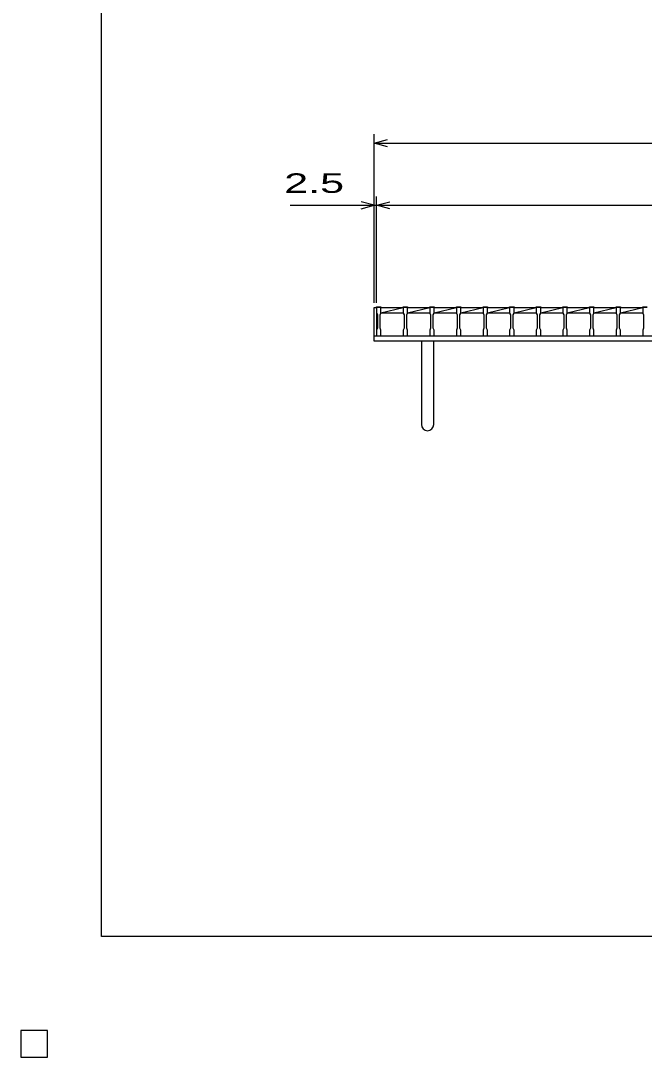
# Model space of a CAD drawing. Units: millimetres, scale not verified. Extents: x -1820 to 1731, y -1282 to 1054.
# Drawn here: x -1820 to -1117, y -1282 to -114 of the extents above; entities that cross this region are included whole.
import ezdxf
from ezdxf.enums import TextEntityAlignment as Align

# ---------------------------------------------------------------- set-up
doc = ezdxf.new("R2010")
doc.units = ezdxf.units.MM
doc.header["$LTSCALE"] = 10
for name, color, linetype, lineweight in [('0_2', 150, 'Continuous', 25), ('16', 3, 'Continuous', 25), ('19', 6, 'Continuous', 25), ('22', 4, 'Continuous', 25), ('24', 2, 'Continuous', 25), ('32', 4, 'Continuous', 25)]:
    doc.layers.add(name, color=color, linetype=linetype, lineweight=lineweight)
doc.styles.add('ベクトル', font='')
doc.styles.get('ベクトル').set_extended_font_data('ベクトル')

msp = doc.modelspace()

# ---------------------------------------------------------------- linework, layer by layer
at = {"layer": '0_2'}
for p, q in [((-1729, -1146.5), (-1729, 1053.5)), ((1731, -1146.5), (-1729, -1146.5)), ((-1790, -1252.5), (-1820, -1252.5)), ((-1820, -1252.5), (-1820, -1282.5)), ((-1790, -1252.5), (-1820, -1252.5)), ((-1820, -1252.5), (-1820, -1282.5)), ((-1790, -1252.5), (-1820, -1252.5)), ((-1820, -1252.5), (-1820, -1282.5)), ((-1790, -1252.5), (-1820, -1252.5)), ((-1820, -1252.5), (-1820, -1282.5)), ((-1790, -1252.5), (-1820, -1252.5)), ((-1820, -1252.5), (-1820, -1282.5)), ((-1790, -1282.5), (-1790, -1252.5)), ((-1790, -1282.5), (-1790, -1252.5)), ((-1790, -1282.5), (-1790, -1252.5)), ((-1790, -1282.5), (-1790, -1252.5)), ((-1790, -1282.5), (-1790, -1252.5)), ((-1820, -1282.5), (-1790, -1282.5)), ((-1820, -1282.5), (-1790, -1282.5)), ((-1820, -1282.5), (-1790, -1282.5)), ((-1820, -1282.5), (-1790, -1282.5)), ((-1820, -1282.5), (-1790, -1282.5))]:
    msp.add_line(p, q, dxfattribs=at)
at = {"layer": '16'}
for p, q in [((-1419, -437.5), (-1419, -436.8)), ((-1419, -436.8), (-1414, -436.8)), ((-1419, -437.5), (-1419, -444)), ((-1414, -437.5), (-1419, -437.5)), ((-1419, -437.5), (-1419, -469.5)), ((-1414, -436.8), (-1414, -437.5)), ((-1414, -444), (-1414, -437.5)), ((-1414, -437.5), (-1389, -437.5)), ((-1414, -443.5), (-1389, -437.5)), ((-1414, -443.5), (-1389, -443.5)), ((-1389, -437.5), (-1389, -436.8)), ((-1389, -436.8), (-1384, -436.8)), ((-1389, -437.5), (-1389, -444)), ((-1384, -437.5), (-1389, -437.5)), ((-1384, -436.8), (-1384, -437.5)), ((-1384, -444), (-1384, -437.5)), ((-1384, -437.5), (-1359, -437.5)), ((-1384, -443.5), (-1359, -437.5)), ((-1384, -443.5), (-1359, -443.5)), ((-1359, -437.5), (-1359, -436.8)), ((-1359, -436.8), (-1354, -436.8)), ((-1359, -437.5), (-1359, -444)), ((-1354, -437.5), (-1359, -437.5)), ((-1354, -436.8), (-1354, -437.5)), ((-1354, -444), (-1354, -437.5)), ((-1354, -437.5), (-1329, -437.5)), ((-1354, -443.5), (-1329, -437.5)), ((-1354, -443.5), (-1329, -443.5)), ((-1329, -437.5), (-1329, -436.8)), ((-1329, -436.8), (-1324, -436.8)), ((-1329, -437.5), (-1329, -444)), ((-1324, -437.5), (-1329, -437.5)), ((-1324, -436.8), (-1324, -437.5)), ((-1324, -444), (-1324, -437.5)), ((-1324, -437.5), (-1299, -437.5)), ((-1324, -443.5), (-1299, -437.5)), ((-1324, -443.5), (-1299, -443.5)), ((-1299, -437.5), (-1299, -436.8)), ((-1299, -436.8), (-1294, -436.8)), ((-1299, -437.5), (-1299, -444)), ((-1294, -437.5), (-1299, -437.5)), ((-1294, -436.8), (-1294, -437.5)), ((-1294, -444), (-1294, -437.5)), ((-1294, -437.5), (-1269, -437.5)), ((-1294, -443.5), (-1269, -437.5)), ((-1294, -443.5), (-1269, -443.5)), ((-1269, -437.5), (-1269, -436.8)), ((-1269, -436.8), (-1264, -436.8)), ((-1269, -437.5), (-1269, -444)), ((-1264, -437.5), (-1269, -437.5)), ((-1264, -436.8), (-1264, -437.5)), ((-1264, -444), (-1264, -437.5)), ((-1264, -437.5), (-1239, -437.5)), ((-1264, -443.5), (-1239, -437.5)), ((-1264, -443.5), (-1239, -443.5)), ((-1239, -437.5), (-1239, -436.8)), ((-1239, -436.8), (-1234, -436.8)), ((-1239, -437.5), (-1239, -444)), ((-1234, -437.5), (-1239, -437.5)), ((-1234, -436.8), (-1234, -437.5)), ((-1234, -444), (-1234, -437.5)), ((-1234, -437.5), (-1209, -437.5)), ((-1234, -443.5), (-1209, -437.5)), ((-1234, -443.5), (-1209, -443.5)), ((-1209, -437.5), (-1209, -436.8)), ((-1209, -436.8), (-1204, -436.8)), ((-1209, -437.5), (-1209, -444)), ((-1204, -437.5), (-1209, -437.5)), ((-1204, -436.8), (-1204, -437.5)), ((-1204, -444), (-1204, -437.5)), ((-1204, -437.5), (-1179, -437.5)), ((-1204, -443.5), (-1179, -437.5)), ((-1204, -443.5), (-1179, -443.5)), ((-1179, -437.5), (-1179, -436.8)), ((-1179, -436.8), (-1174, -436.8)), ((-1179, -437.5), (-1179, -444)), ((-1174, -437.5), (-1179, -437.5)), ((-1174, -436.8), (-1174, -437.5)), ((-1174, -444), (-1174, -437.5)), ((-1174, -437.5), (-1149, -437.5)), ((-1174, -443.5), (-1149, -437.5)), ((-1174, -443.5), (-1149, -443.5)), ((-1149, -437.5), (-1149, -436.8)), ((-1149, -436.8), (-1144, -436.8)), ((-1149, -437.5), (-1149, -444)), ((-1144, -437.5), (-1149, -437.5)), ((-1144, -436.8), (-1144, -437.5)), ((-1144, -444), (-1144, -437.5)), ((-1144, -437.5), (-1119, -437.5)), ((-1144, -443.5), (-1119, -437.5)), ((-1144, -443.5), (-1119, -443.5)), ((-1119, -437.5), (-1119, -436.8)), ((-1119, -436.8), (-1114, -436.8)), ((-1119, -437.5), (-1119, -444)), ((-1114, -437.5), (-1119, -437.5)), ((-1419, -444), (-1418, -446)), ((-1418, -446), (-1418, -461)), ((-1415, -446), (-1414, -444)), ((-1415, -461), (-1415, -446)), ((-1389, -444), (-1388, -446)), ((-1388, -446), (-1388, -461)), ((-1385, -446), (-1384, -444)), ((-1385, -461), (-1385, -446)), ((-1359, -444), (-1358, -446)), ((-1358, -446), (-1358, -461)), ((-1355, -446), (-1354, -444)), ((-1355, -461), (-1355, -446)), ((-1329, -444), (-1328, -446)), ((-1328, -446), (-1328, -461)), ((-1325, -446), (-1324, -444)), ((-1325, -461), (-1325, -446)), ((-1299, -444), (-1298, -446)), ((-1298, -446), (-1298, -461)), ((-1295, -446), (-1294, -444)), ((-1295, -461), (-1295, -446)), ((-1269, -444), (-1268, -446)), ((-1268, -446), (-1268, -461)), ((-1265, -446), (-1264, -444)), ((-1265, -461), (-1265, -446)), ((-1239, -444), (-1238, -446)), ((-1238, -446), (-1238, -461)), ((-1235, -446), (-1234, -444)), ((-1235, -461), (-1235, -446)), ((-1209, -444), (-1208, -446)), ((-1208, -446), (-1208, -461)), ((-1205, -446), (-1204, -444)), ((-1205, -461), (-1205, -446)), ((-1179, -444), (-1178, -446)), ((-1178, -446), (-1178, -461)), ((-1175, -446), (-1174, -444)), ((-1175, -461), (-1175, -446)), ((-1149, -444), (-1148, -446)), ((-1148, -446), (-1148, -461)), ((-1145, -446), (-1144, -444)), ((-1145, -461), (-1145, -446)), ((-1119, -444), (-1118, -446)), ((-1118, -446), (-1118, -461)), ((-1418, -461), (-1419, -463)), ((-1419, -463), (-1419, -469.5)), ((-1414, -463), (-1415, -461)), ((-1414, -469.5), (-1414, -463)), ((-1388, -461), (-1389, -463)), ((-1389, -463), (-1389, -469.5)), ((-1384, -463), (-1385, -461)), ((-1384, -469.5), (-1384, -463)), ((-1358, -461), (-1359, -463)), ((-1359, -463), (-1359, -469.5)), ((-1354, -463), (-1355, -461)), ((-1354, -469.5), (-1354, -463)), ((-1328, -461), (-1329, -463)), ((-1329, -463), (-1329, -469.5)), ((-1324, -463), (-1325, -461)), ((-1324, -469.5), (-1324, -463)), ((-1298, -461), (-1299, -463)), ((-1299, -463), (-1299, -469.5)), ((-1294, -463), (-1295, -461)), ((-1294, -469.5), (-1294, -463)), ((-1268, -461), (-1269, -463)), ((-1269, -463), (-1269, -469.5)), ((-1264, -463), (-1265, -461)), ((-1264, -469.5), (-1264, -463)), ((-1238, -461), (-1239, -463)), ((-1239, -463), (-1239, -469.5)), ((-1234, -463), (-1235, -461)), ((-1234, -469.5), (-1234, -463)), ((-1208, -461), (-1209, -463)), ((-1209, -463), (-1209, -469.5)), ((-1204, -463), (-1205, -461)), ((-1204, -469.5), (-1204, -463)), ((-1178, -461), (-1179, -463)), ((-1179, -463), (-1179, -469.5)), ((-1174, -463), (-1175, -461)), ((-1174, -469.5), (-1174, -463)), ((-1148, -461), (-1149, -463)), ((-1149, -463), (-1149, -469.5)), ((-1144, -463), (-1145, -461)), ((-1144, -469.5), (-1144, -463)), ((-1118, -461), (-1119, -463)), ((-1119, -463), (-1119, -469.5)), ((-1419, -469.5), (-1414, -469.5)), ((-1414, -469.5), (-1389, -469.5)), ((-1389, -469.5), (-1384, -469.5)), ((-1384, -469.5), (-1359, -469.5)), ((-1359, -469.5), (-1354, -469.5)), ((-1354, -469.5), (-1329, -469.5)), ((-1329, -469.5), (-1324, -469.5)), ((-1324, -469.5), (-1299, -469.5)), ((-1299, -469.5), (-1294, -469.5)), ((-1294, -469.5), (-1269, -469.5)), ((-1269, -469.5), (-1264, -469.5)), ((-1264, -469.5), (-1239, -469.5)), ((-1239, -469.5), (-1234, -469.5)), ((-1234, -469.5), (-1209, -469.5)), ((-1209, -469.5), (-1204, -469.5)), ((-1204, -469.5), (-1179, -469.5)), ((-1179, -469.5), (-1174, -469.5)), ((-1174, -469.5), (-1149, -469.5)), ((-1149, -469.5), (-1144, -469.5)), ((-1144, -469.5), (-1119, -469.5)), ((-1119, -469.5), (-1114, -469.5)), ((-1790, -1252.5), (-1820, -1252.5)), ((-1820, -1252.5), (-1820, -1282.5)), ((-1790, -1252.5), (-1820, -1252.5)), ((-1820, -1252.5), (-1820, -1282.5)), ((-1790, -1252.5), (-1820, -1252.5)), ((-1820, -1252.5), (-1820, -1282.5)), ((-1790, -1252.5), (-1820, -1252.5)), ((-1820, -1252.5), (-1820, -1282.5)), ((-1790, -1252.5), (-1820, -1252.5)), ((-1820, -1252.5), (-1820, -1282.5)), ((-1790, -1282.5), (-1790, -1252.5)), ((-1790, -1282.5), (-1790, -1252.5)), ((-1790, -1282.5), (-1790, -1252.5)), ((-1790, -1282.5), (-1790, -1252.5)), ((-1790, -1282.5), (-1790, -1252.5)), ((-1820, -1282.5), (-1790, -1282.5)), ((-1820, -1282.5), (-1790, -1282.5)), ((-1820, -1282.5), (-1790, -1282.5)), ((-1820, -1282.5), (-1790, -1282.5)), ((-1820, -1282.5), (-1790, -1282.5))]:
    msp.add_line(p, q, dxfattribs=at)
at = {"layer": '19'}
for p, q in [((-1421.5, -469.5), (-1421.5, -437.5)), ((-1421.5, -437.5), (-1419, -437.5)), ((-1421.5, -469.5), (-421.5, -469.5)), ((-1421.5, -475.5), (-1421.5, -469.5)), ((-421.5, -475.5), (-1421.5, -475.5)), ((-1368.5, -475.5), (-1368.5, -569.5)), ((-1354.5, -569.5), (-1354.5, -475.5))]:
    msp.add_line(p, q, dxfattribs=at)
msp.add_arc((-1361.5, -569.5), 7, 180, 0, dxfattribs=at)
at = {"layer": '22'}
for p, q in [((-1421.5, -432.5), (-1421.5, -242.5)), ((-1421.5, -252.5), (-1406.5, -248.5)), ((-1406.5, -256.5), (-1421.5, -252.5)), ((-1421.5, -252.5), (-421.5, -252.5)), ((-1421.5, -432.5), (-1421.5, -312.5)), ((-1419, -432.5), (-1419, -312.5)), ((-1516.5, -322.5), (-1421.5, -322.5)), ((-1421.5, -322.5), (-1436.5, -318.5)), ((-1436.5, -326.5), (-1421.5, -322.5)), ((-1421.5, -322.5), (-1419, -322.5)), ((-1419, -322.5), (-1404, -318.5)), ((-1404, -326.5), (-1419, -322.5)), ((-1419, -322.5), (-424, -322.5))]:
    msp.add_line(p, q, dxfattribs=at)
at = {"layer": '22', "color": 2}
for p, q in [((-1790, -1252.5), (-1820, -1252.5)), ((-1820, -1252.5), (-1820, -1282.5)), ((-1790, -1252.5), (-1820, -1252.5)), ((-1820, -1252.5), (-1820, -1282.5)), ((-1790, -1252.5), (-1820, -1252.5)), ((-1820, -1252.5), (-1820, -1282.5)), ((-1790, -1282.5), (-1790, -1252.5)), ((-1790, -1282.5), (-1790, -1252.5)), ((-1790, -1282.5), (-1790, -1252.5)), ((-1820, -1282.5), (-1790, -1282.5)), ((-1820, -1282.5), (-1790, -1282.5)), ((-1820, -1282.5), (-1790, -1282.5))]:
    msp.add_line(p, q, dxfattribs=at)
at = {"layer": '24', "color": 4}
for p, q in [((-1790, -1252.5), (-1820, -1252.5)), ((-1820, -1252.5), (-1820, -1282.5)), ((-1790, -1252.5), (-1820, -1252.5)), ((-1820, -1252.5), (-1820, -1282.5)), ((-1790, -1252.5), (-1820, -1252.5)), ((-1820, -1252.5), (-1820, -1282.5)), ((-1790, -1282.5), (-1790, -1252.5)), ((-1790, -1282.5), (-1790, -1252.5)), ((-1790, -1282.5), (-1790, -1252.5)), ((-1820, -1282.5), (-1790, -1282.5)), ((-1820, -1282.5), (-1790, -1282.5)), ((-1820, -1282.5), (-1790, -1282.5))]:
    msp.add_line(p, q, dxfattribs=at)
at = {"layer": '32'}
for p, q in [((-1790, -1252.5), (-1820, -1252.5)), ((-1820, -1252.5), (-1820, -1282.5)), ((-1790, -1252.5), (-1820, -1252.5)), ((-1820, -1252.5), (-1820, -1282.5)), ((-1790, -1252.5), (-1820, -1252.5)), ((-1820, -1252.5), (-1820, -1282.5)), ((-1790, -1252.5), (-1820, -1252.5)), ((-1820, -1252.5), (-1820, -1282.5)), ((-1790, -1252.5), (-1820, -1252.5)), ((-1820, -1252.5), (-1820, -1282.5)), ((-1790, -1282.5), (-1790, -1252.5)), ((-1790, -1282.5), (-1790, -1252.5)), ((-1790, -1282.5), (-1790, -1252.5)), ((-1790, -1282.5), (-1790, -1252.5)), ((-1790, -1282.5), (-1790, -1252.5)), ((-1820, -1282.5), (-1790, -1282.5)), ((-1820, -1282.5), (-1790, -1282.5)), ((-1820, -1282.5), (-1790, -1282.5)), ((-1820, -1282.5), (-1790, -1282.5)), ((-1820, -1282.5), (-1790, -1282.5))]:
    msp.add_line(p, q, dxfattribs=at)

# ---------------------------------------------------------------- texts
at = {"layer": '22', "color": 2, "style": 'ベクトル', "width": 1.65}
msp.add_text(' 2.5 ', height=21.99, dxfattribs=at).set_placement((-1536.5, -297.5), align=Align.MIDDLE_LEFT)

doc.saveas('drawing.dxf')
